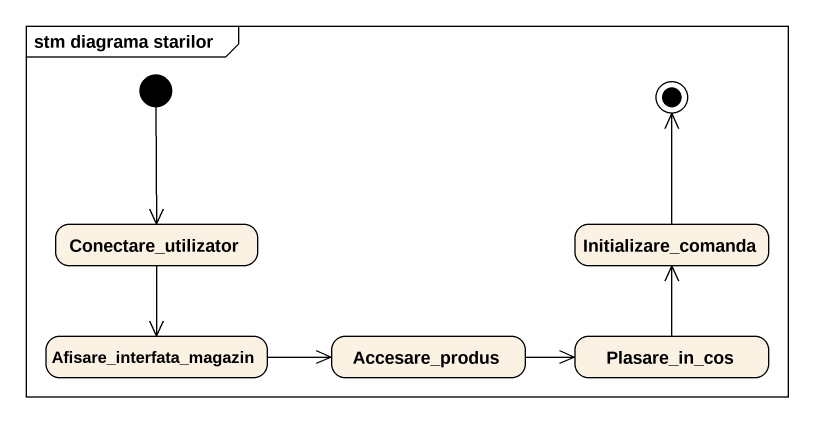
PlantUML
@startuml
mainframe stm diagrama starilor
hide empty description
state Conectare_utilizator
state Initializare_comanda
state Afisare_interfata_magazin
state Accesare_produs
state Plasare_in_cos
[*] --> Conectare_utilizator
Conectare_utilizator --> Afisare_interfata_magazin
Afisare_interfata_magazin -right-> Accesare_produs
Accesare_produs -right-> Plasare_in_cos
Plasare_in_cos -up-> Initializare_comanda
Initializare_comanda -up-> [*]
@enduml
